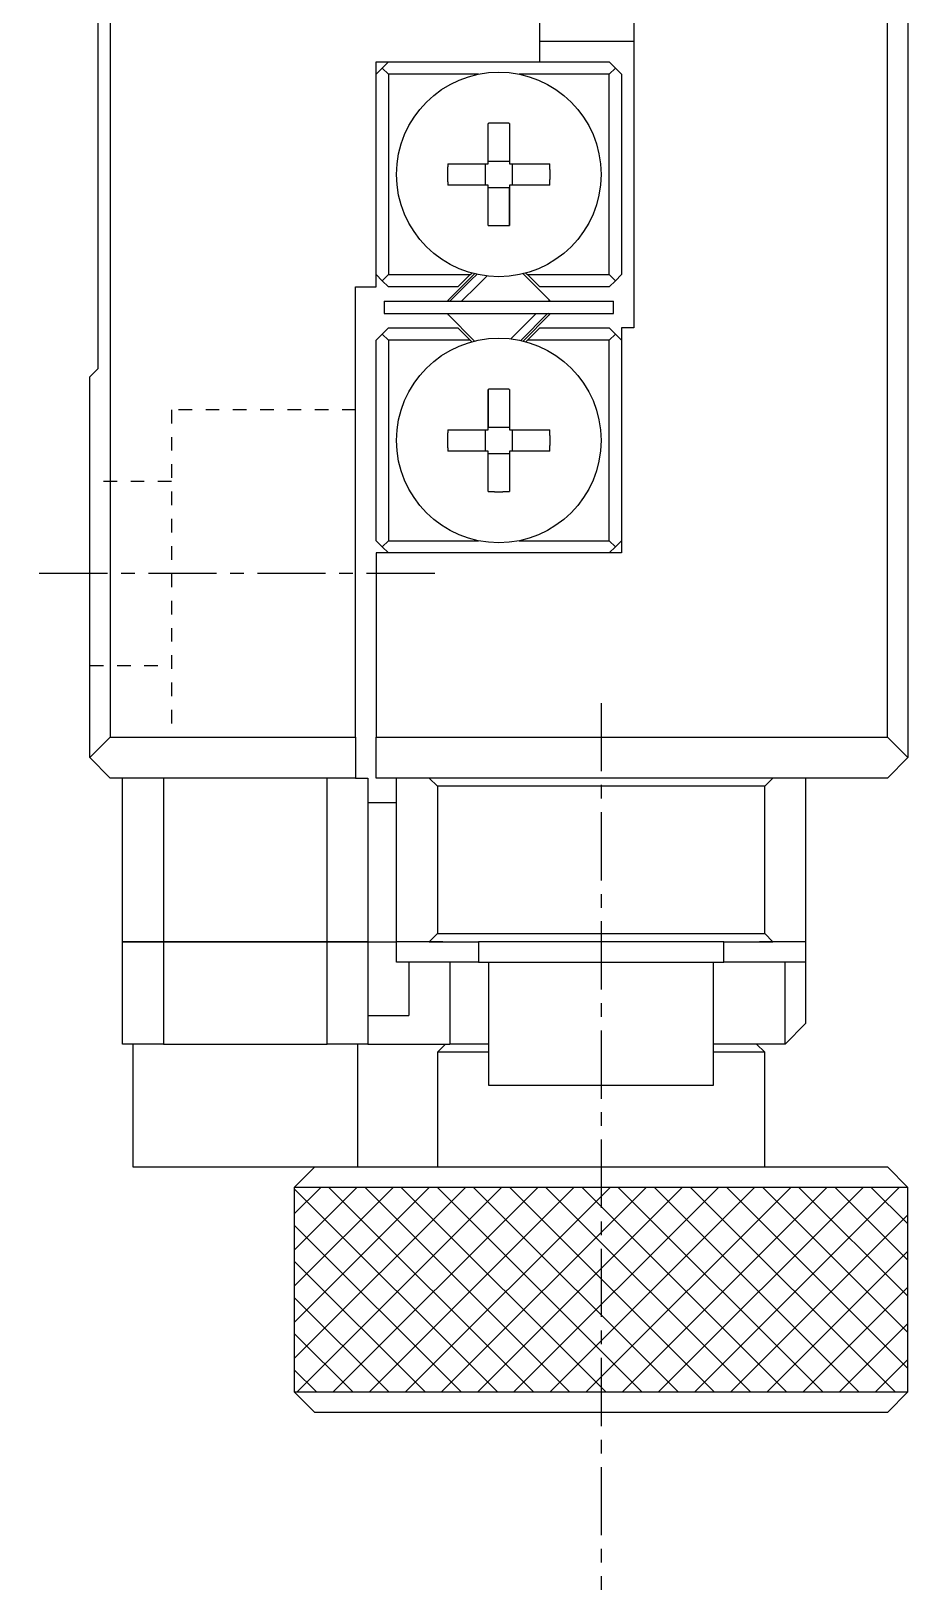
# Model space of a CAD drawing. Extents: x 565 to 917, y 86 to 335.
# Drawn here: x 569.46 to 585.53, y 252.62 to 281.18 of the extents above; entities that cross this region are included whole.
import ezdxf

# ---------------------------------------------------------------- set-up
doc = ezdxf.new("R2010")
doc.units = 0
doc.linetypes.add('CENTER', pattern=[2, 1.25, -0.25, 0.25, -0.25])
doc.linetypes.add('DOT', pattern=[0.5, 0.25, -0.25])
doc.layers.get('0').update_dxf_attribs({"linetype": 'CONTINUOUS'})

msp = doc.modelspace()

# ---------------------------------------------------------------- linework, layer by layer
at = {"color": 7, "linetype": 'CONTINUOUS'}
for p, q in [((585.532, 312.12), (585.532, 267.87)), ((570.907, 311.745), (570.907, 268.245)), ((585.157, 268.245), (585.157, 311.745)), ((570.682, 304.995), (570.682, 274.995)), ((580.507, 304.245), (580.507, 275.745)), ((578.782, 280.62), (578.782, 285.495)), ((580.507, 280.995), (578.782, 280.995)), ((575.782, 280.62), (578.782, 280.62)), ((575.782, 276.495), (575.782, 280.62)), ((575.782, 280.395), (575.895, 280.507)), ((576.007, 280.62), (575.895, 280.507)), ((575.895, 280.507), (576.007, 280.395)), ((578.782, 280.62), (580.057, 280.62)), ((580.17, 280.507), (580.057, 280.62)), ((580.057, 280.395), (580.17, 280.507)), ((580.17, 280.507), (580.282, 280.395)), ((576.007, 280.395), (576.007, 276.72)), ((577.659, 280.395), (576.007, 280.395)), ((580.057, 280.395), (578.405, 280.395)), ((580.057, 276.72), (580.057, 280.395)), ((580.282, 280.395), (580.282, 276.72)), ((577.837, 278.752), (577.837, 279.493)), ((578.227, 279.493), (578.227, 278.801)), ((578.227, 279.493), (578.227, 278.752)), ((577.837, 278.801), (578.227, 278.801)), ((578.227, 278.801), (578.227, 278.752)), ((577.096, 278.752), (577.837, 278.752)), ((577.788, 278.362), (577.788, 278.752)), ((578.227, 278.752), (578.968, 278.752)), ((578.276, 278.752), (578.276, 278.362)), ((577.837, 278.362), (577.096, 278.362)), ((577.837, 277.621), (577.837, 278.362)), ((578.227, 278.313), (577.837, 278.313)), ((578.968, 278.362), (578.227, 278.362)), ((578.227, 278.362), (578.227, 278.313)), ((578.227, 278.362), (578.227, 277.621)), ((578.227, 277.621), (578.227, 278.313)), ((575.407, 268.245), (575.407, 276.495)), ((575.407, 276.495), (575.782, 276.495)), ((575.895, 276.607), (575.782, 276.72)), ((576.007, 276.72), (575.895, 276.607)), ((575.895, 276.607), (576.007, 276.495)), ((576.007, 276.72), (577.505, 276.72)), ((577.28, 276.495), (576.007, 276.495)), ((577.587, 276.736), (577.104, 276.252)), ((577.137, 276.232), (577.528, 276.623)), ((577.28, 276.495), (577.505, 276.72)), ((577.505, 276.72), (577.535, 276.749)), ((577.528, 276.623), (577.631, 276.726)), ((578.96, 276.252), (578.477, 276.736)), ((578.529, 276.749), (578.559, 276.72)), ((578.559, 276.72), (578.784, 276.495)), ((578.559, 276.72), (580.057, 276.72)), ((580.057, 276.495), (578.784, 276.495)), ((580.17, 276.607), (580.057, 276.72)), ((580.057, 276.495), (580.17, 276.607)), ((580.282, 276.72), (580.17, 276.607)), ((575.932, 276.232), (580.132, 276.232)), ((575.932, 276.232), (575.932, 276.007)), ((580.132, 276.007), (580.132, 276.232)), ((575.932, 276.007), (580.132, 276.007)), ((577.104, 275.987), (577.587, 275.504)), ((578.927, 276.007), (578.434, 275.514)), ((578.477, 275.504), (578.96, 275.987)), ((575.782, 275.52), (575.895, 275.632)), ((576.007, 275.745), (575.895, 275.632)), ((575.895, 275.632), (576.007, 275.52)), ((576.007, 275.745), (577.28, 275.745)), ((577.505, 275.52), (577.28, 275.745)), ((578.784, 275.745), (578.559, 275.52)), ((578.784, 275.745), (580.057, 275.745)), ((580.17, 275.632), (580.057, 275.745)), ((580.057, 275.52), (580.17, 275.632)), ((580.17, 275.632), (580.282, 275.52)), ((580.282, 275.745), (580.282, 271.62)), ((580.507, 275.745), (580.282, 275.745)), ((575.782, 271.845), (575.782, 275.52)), ((577.505, 275.52), (576.007, 275.52)), ((576.007, 275.52), (576.007, 271.845)), ((577.535, 275.49), (577.505, 275.52)), ((578.559, 275.52), (578.529, 275.49)), ((580.057, 275.52), (578.559, 275.52)), ((580.057, 271.845), (580.057, 275.52)), ((570.682, 274.995), (570.532, 274.845)), ((570.532, 267.87), (570.532, 274.845)), ((577.837, 274.618), (577.837, 273.926)), ((577.837, 273.877), (577.837, 274.618)), ((578.227, 274.618), (578.227, 273.877)), ((577.837, 273.926), (578.227, 273.926)), ((577.837, 273.877), (577.837, 273.926)), ((577.096, 273.877), (577.837, 273.877)), ((577.788, 273.487), (577.788, 273.877)), ((578.227, 273.877), (578.968, 273.877)), ((578.276, 273.877), (578.276, 273.487)), ((577.837, 273.487), (577.096, 273.487)), ((577.837, 273.438), (577.837, 273.487)), ((577.837, 272.746), (577.837, 273.487)), ((578.227, 273.438), (577.837, 273.438)), ((577.837, 272.746), (577.837, 273.438)), ((578.968, 273.487), (578.227, 273.487)), ((578.227, 273.487), (578.227, 272.746)), ((575.895, 271.732), (575.782, 271.845)), ((576.007, 271.845), (575.895, 271.732)), ((575.895, 271.732), (576.007, 271.62)), ((576.007, 271.845), (577.659, 271.845)), ((578.405, 271.845), (580.057, 271.845)), ((580.17, 271.732), (580.057, 271.845)), ((580.057, 271.62), (580.17, 271.732)), ((580.282, 271.845), (580.17, 271.732)), ((580.282, 271.62), (575.782, 271.62)), ((575.782, 271.62), (575.782, 268.245)), ((570.532, 267.87), (570.907, 268.245)), ((570.907, 268.245), (575.407, 268.245)), ((575.407, 268.245), (575.407, 267.495)), ((575.782, 268.245), (585.157, 268.245)), ((575.782, 267.495), (575.782, 268.245)), ((585.532, 267.87), (585.157, 268.245)), ((570.907, 267.495), (570.532, 267.87)), ((585.157, 267.495), (585.532, 267.87)), ((575.407, 267.495), (570.907, 267.495)), ((571.132, 264.495), (571.132, 267.495)), ((571.882, 267.495), (571.882, 264.495)), ((574.882, 264.495), (574.882, 267.495)), ((575.407, 267.495), (575.632, 267.495)), ((575.632, 267.495), (575.632, 264.495)), ((585.157, 267.495), (575.782, 267.495)), ((576.157, 264.495), (576.157, 267.495)), ((576.907, 267.345), (576.757, 267.495)), ((583.057, 267.495), (582.907, 267.345)), ((583.657, 267.495), (583.657, 264.495)), ((582.907, 267.345), (576.907, 267.345)), ((576.907, 267.345), (576.907, 264.645)), ((582.907, 264.645), (582.907, 267.345)), ((575.632, 267.045), (576.157, 267.045)), ((571.882, 264.495), (571.132, 264.495)), ((571.132, 264.495), (571.882, 264.495)), ((571.132, 262.62), (571.132, 264.495)), ((571.882, 264.495), (574.882, 264.495)), ((574.882, 264.495), (571.882, 264.495)), ((571.882, 264.495), (571.882, 262.62)), ((575.632, 264.495), (574.882, 264.495)), ((574.882, 264.495), (575.632, 264.495)), ((574.882, 262.62), (574.882, 264.495)), ((575.632, 264.495), (576.157, 264.495)), ((575.632, 264.495), (575.632, 262.62)), ((576.157, 264.12), (576.157, 264.495)), ((576.757, 264.495), (576.157, 264.495)), ((576.757, 264.495), (576.907, 264.645)), ((576.757, 264.495), (577.003, 264.495)), ((577.003, 264.495), (576.757, 264.495)), ((576.907, 264.645), (582.907, 264.645)), ((577.003, 264.495), (577.657, 264.495)), ((582.157, 264.495), (577.657, 264.495)), ((582.157, 264.495), (582.811, 264.495)), ((582.811, 264.495), (583.057, 264.495)), ((583.057, 264.495), (582.811, 264.495)), ((582.907, 264.645), (583.057, 264.495)), ((583.657, 264.495), (583.057, 264.495)), ((583.657, 264.495), (583.657, 264.12)), ((577.657, 264.12), (576.157, 264.12)), ((576.382, 264.12), (576.382, 263.145)), ((577.657, 264.12), (582.157, 264.12)), ((577.845, 264.12), (577.845, 261.87)), ((581.97, 261.87), (581.97, 264.12)), ((583.657, 264.12), (582.157, 264.12)), ((583.282, 262.62), (583.282, 264.12)), ((583.657, 264.12), (583.657, 262.995)), ((575.632, 263.145), (576.382, 263.145)), ((583.282, 262.62), (583.657, 262.995)), ((571.882, 262.62), (571.132, 262.62)), ((571.32, 262.62), (571.32, 260.37)), ((571.882, 262.62), (574.882, 262.62)), ((575.632, 262.62), (574.882, 262.62)), ((575.445, 260.37), (575.445, 262.62)), ((575.632, 262.62), (577.132, 262.62)), ((577.057, 262.62), (576.907, 262.47)), ((577.845, 262.62), (577.132, 262.62)), ((583.282, 262.62), (581.97, 262.62)), ((582.907, 262.47), (582.757, 262.62)), ((576.907, 262.47), (576.907, 260.37)), ((577.845, 262.47), (576.907, 262.47)), ((582.907, 262.47), (581.97, 262.47)), ((582.907, 260.37), (582.907, 262.47)), ((577.845, 261.87), (581.97, 261.87)), ((571.32, 260.37), (575.445, 260.37)), ((574.657, 260.37), (574.282, 259.995)), ((575.445, 260.37), (585.157, 260.37)), ((585.532, 259.995), (585.157, 260.37)), ((574.282, 256.245), (574.657, 255.87)), ((585.157, 255.87), (585.532, 256.245)), ((585.157, 255.87), (574.657, 255.87))]:
    msp.add_line(p, q, dxfattribs=at)
at = {"color": 3, "linetype": 'CONTINUOUS'}
for p, q in [((577.634, 276.517), (577.349, 276.232)), ((577.812, 276.695), (577.634, 276.517)), ((577.104, 276.252), (577.124, 276.232)), ((578.94, 276.232), (578.96, 276.252)), ((577.124, 276.007), (577.104, 275.987)), ((578.252, 275.544), (578.715, 276.007)), ((578.96, 275.987), (578.94, 276.007)), ((577.657, 264.495), (577.657, 264.12)), ((582.157, 264.12), (582.157, 264.495)), ((577.132, 264.12), (577.132, 262.62)), ((585.532, 259.995), (574.282, 259.995)), ((574.282, 259.995), (574.282, 256.245)), ((574.282, 259.509), (574.768, 259.995)), ((574.282, 258.846), (575.431, 259.995)), ((574.282, 258.183), (576.094, 259.995)), ((574.282, 257.52), (576.757, 259.995)), ((574.282, 256.857), (577.42, 259.995)), ((578.006, 256.245), (574.282, 259.968)), ((574.332, 256.245), (578.082, 259.995)), ((578.668, 256.245), (574.918, 259.995)), ((574.995, 256.245), (578.745, 259.995)), ((579.331, 256.245), (575.581, 259.995)), ((575.658, 256.245), (579.408, 259.995)), ((579.994, 256.245), (576.244, 259.995)), ((576.321, 256.245), (580.071, 259.995)), ((580.657, 256.245), (576.907, 259.995)), ((576.984, 256.245), (580.734, 259.995)), ((581.32, 256.245), (577.57, 259.995)), ((577.647, 256.245), (581.397, 259.995)), ((581.983, 256.245), (578.233, 259.995)), ((578.31, 256.245), (582.06, 259.995)), ((582.646, 256.245), (578.896, 259.995)), ((578.973, 256.245), (582.723, 259.995)), ((583.309, 256.245), (579.559, 259.995)), ((579.636, 256.245), (583.386, 259.995)), ((583.972, 256.245), (580.222, 259.995)), ((580.299, 256.245), (584.049, 259.995)), ((584.635, 256.245), (580.885, 259.995)), ((580.962, 256.245), (584.712, 259.995)), ((585.298, 256.245), (581.548, 259.995)), ((581.625, 256.245), (585.375, 259.995)), ((585.532, 256.673), (582.211, 259.995)), ((585.532, 257.336), (582.873, 259.995)), ((585.532, 257.999), (583.536, 259.995)), ((585.532, 258.662), (584.199, 259.995)), ((585.532, 259.325), (584.862, 259.995)), ((585.532, 259.987), (585.525, 259.995)), ((585.532, 256.245), (585.532, 259.995)), ((582.287, 256.245), (585.532, 259.489)), ((577.343, 256.245), (574.282, 259.305)), ((582.95, 256.245), (585.532, 258.826)), ((576.68, 256.245), (574.282, 258.642)), ((576.017, 256.245), (574.282, 257.979)), ((583.613, 256.245), (585.532, 258.163)), ((584.276, 256.245), (585.532, 257.501)), ((575.354, 256.245), (574.282, 257.316)), ((584.939, 256.245), (585.532, 256.838)), ((574.691, 256.245), (574.282, 256.653)), ((574.282, 256.245), (585.532, 256.245))]:
    msp.add_line(p, q, dxfattribs=at)
at = {"color": 3, "linetype": 'DOT'}
for p, q in [((572.032, 274.245), (572.032, 268.245)), ((575.407, 274.245), (572.032, 274.245)), ((572.032, 272.932), (570.532, 272.932)), ((570.532, 269.557), (572.032, 269.557))]:
    msp.add_line(p, q, dxfattribs=at)
at = {"color": 1, "linetype": 'CENTER'}
for p, q in [((576.857, 271.245), (569.457, 271.245)), ((579.907, 268.87), (579.907, 252.62))]:
    msp.add_line(p, q, dxfattribs=at)
at = {"color": 7, "linetype": 'CONTINUOUS'}
for points in [[(578.227, 279.493, 0), (578.224, 279.493, 0), (578.221, 279.493, 0), (578.218, 279.493, 0), (578.215, 279.494, 0), (578.212, 279.494, 0), (578.209, 279.494, 0), (578.206, 279.494, 0), (578.203, 279.494, 0), (578.2, 279.494, 0), (578.197, 279.494, 0), (578.194, 279.494, 0), (578.191, 279.494, 0), (578.188, 279.494, 0), (578.185, 279.494, 0), (578.181, 279.494, 0), (578.178, 279.494, 0), (578.175, 279.494, 0), (578.172, 279.495, 0), (578.169, 279.495, 0), (578.166, 279.495, 0), (578.163, 279.495, 0), (578.16, 279.495, 0), (578.157, 279.495, 0), (578.154, 279.495, 0), (578.151, 279.495, 0), (578.148, 279.495, 0), (578.145, 279.495, 0), (578.142, 279.495, 0), (578.139, 279.495, 0), (578.136, 279.495, 0), (578.133, 279.495, 0), (578.13, 279.495, 0), (578.127, 279.495, 0), (578.124, 279.495, 0), (578.121, 279.495, 0), (578.117, 279.495, 0), (578.114, 279.496, 0), (578.111, 279.496, 0), (578.108, 279.496, 0), (578.105, 279.496, 0), (578.102, 279.496, 0), (578.099, 279.496, 0), (578.096, 279.496, 0), (578.093, 279.496, 0), (578.09, 279.496, 0), (578.087, 279.496, 0), (578.084, 279.496, 0), (578.081, 279.496, 0), (578.078, 279.496, 0), (578.075, 279.496, 0), (578.072, 279.496, 0), (578.069, 279.496, 0), (578.066, 279.496, 0), (578.063, 279.496, 0), (578.06, 279.496, 0), (578.057, 279.496, 0), (578.053, 279.496, 0), (578.05, 279.496, 0), (578.047, 279.496, 0), (578.044, 279.496, 0), (578.041, 279.496, 0), (578.038, 279.496, 0), (578.035, 279.496, 0), (578.032, 279.496, 0), (578.029, 279.496, 0), (578.026, 279.496, 0), (578.023, 279.496, 0), (578.02, 279.496, 0), (578.017, 279.496, 0), (578.014, 279.496, 0), (578.011, 279.496, 0), (578.008, 279.496, 0), (578.005, 279.496, 0), (578.002, 279.496, 0), (577.999, 279.496, 0), (577.996, 279.496, 0), (577.992, 279.496, 0), (577.989, 279.496, 0), (577.986, 279.496, 0), (577.983, 279.496, 0), (577.98, 279.496, 0), (577.977, 279.496, 0), (577.974, 279.496, 0), (577.971, 279.496, 0), (577.968, 279.496, 0), (577.965, 279.496, 0), (577.962, 279.496, 0), (577.959, 279.496, 0), (577.956, 279.496, 0), (577.953, 279.496, 0), (577.95, 279.496, 0), (577.947, 279.495, 0), (577.944, 279.495, 0), (577.941, 279.495, 0), (577.938, 279.495, 0), (577.935, 279.495, 0), (577.932, 279.495, 0), (577.928, 279.495, 0), (577.925, 279.495, 0), (577.922, 279.495, 0), (577.919, 279.495, 0), (577.916, 279.495, 0), (577.913, 279.495, 0), (577.91, 279.495, 0), (577.907, 279.495, 0), (577.904, 279.495, 0), (577.901, 279.495, 0), (577.898, 279.495, 0), (577.895, 279.495, 0), (577.892, 279.495, 0), (577.889, 279.494, 0), (577.886, 279.494, 0), (577.883, 279.494, 0), (577.88, 279.494, 0), (577.877, 279.494, 0), (577.874, 279.494, 0), (577.871, 279.494, 0), (577.868, 279.494, 0), (577.865, 279.494, 0), (577.861, 279.494, 0), (577.858, 279.494, 0), (577.855, 279.494, 0), (577.852, 279.494, 0), (577.849, 279.494, 0), (577.846, 279.493, 0), (577.843, 279.493, 0), (577.84, 279.493, 0), (577.837, 279.493, 0)], [(577.096, 278.752, 0), (577.096, 278.749, 0), (577.096, 278.746, 0), (577.096, 278.743, 0), (577.096, 278.74, 0), (577.096, 278.737, 0), (577.095, 278.734, 0), (577.095, 278.731, 0), (577.095, 278.728, 0), (577.095, 278.725, 0), (577.095, 278.722, 0), (577.095, 278.719, 0), (577.095, 278.716, 0), (577.095, 278.712, 0), (577.095, 278.709, 0), (577.095, 278.706, 0), (577.095, 278.703, 0), (577.095, 278.7, 0), (577.095, 278.697, 0), (577.095, 278.694, 0), (577.094, 278.691, 0), (577.094, 278.688, 0), (577.094, 278.685, 0), (577.094, 278.682, 0), (577.094, 278.679, 0), (577.094, 278.676, 0), (577.094, 278.673, 0), (577.094, 278.67, 0), (577.094, 278.667, 0), (577.094, 278.664, 0), (577.094, 278.661, 0), (577.094, 278.658, 0), (577.094, 278.655, 0), (577.094, 278.652, 0), (577.094, 278.648, 0), (577.094, 278.645, 0), (577.094, 278.642, 0), (577.094, 278.639, 0), (577.094, 278.636, 0), (577.094, 278.633, 0), (577.094, 278.63, 0), (577.094, 278.627, 0), (577.093, 278.624, 0), (577.093, 278.621, 0), (577.093, 278.618, 0), (577.093, 278.615, 0), (577.093, 278.612, 0), (577.093, 278.609, 0), (577.093, 278.606, 0), (577.093, 278.603, 0), (577.093, 278.6, 0), (577.093, 278.597, 0), (577.093, 278.594, 0), (577.093, 278.591, 0), (577.093, 278.588, 0), (577.093, 278.584, 0), (577.093, 278.581, 0), (577.093, 278.578, 0), (577.093, 278.575, 0), (577.093, 278.572, 0), (577.093, 278.569, 0), (577.093, 278.566, 0), (577.093, 278.563, 0), (577.093, 278.56, 0), (577.093, 278.557, 0), (577.093, 278.554, 0), (577.093, 278.551, 0), (577.093, 278.548, 0), (577.093, 278.545, 0), (577.093, 278.542, 0), (577.093, 278.539, 0), (577.093, 278.536, 0), (577.093, 278.533, 0), (577.093, 278.53, 0), (577.093, 278.527, 0), (577.093, 278.523, 0), (577.093, 278.52, 0), (577.093, 278.517, 0), (577.093, 278.514, 0), (577.093, 278.511, 0), (577.093, 278.508, 0), (577.093, 278.505, 0), (577.093, 278.502, 0), (577.093, 278.499, 0), (577.093, 278.496, 0), (577.093, 278.493, 0), (577.093, 278.49, 0), (577.094, 278.487, 0), (577.094, 278.484, 0), (577.094, 278.481, 0), (577.094, 278.478, 0), (577.094, 278.475, 0), (577.094, 278.472, 0), (577.094, 278.469, 0), (577.094, 278.466, 0), (577.094, 278.463, 0), (577.094, 278.459, 0), (577.094, 278.456, 0), (577.094, 278.453, 0), (577.094, 278.45, 0), (577.094, 278.447, 0), (577.094, 278.444, 0), (577.094, 278.441, 0), (577.094, 278.438, 0), (577.094, 278.435, 0), (577.094, 278.432, 0), (577.094, 278.429, 0), (577.094, 278.426, 0), (577.094, 278.423, 0), (577.095, 278.42, 0), (577.095, 278.417, 0), (577.095, 278.414, 0), (577.095, 278.411, 0), (577.095, 278.408, 0), (577.095, 278.405, 0), (577.095, 278.402, 0), (577.095, 278.399, 0), (577.095, 278.396, 0), (577.095, 278.392, 0), (577.095, 278.389, 0), (577.095, 278.386, 0), (577.095, 278.383, 0), (577.095, 278.38, 0), (577.096, 278.377, 0), (577.096, 278.374, 0), (577.096, 278.371, 0), (577.096, 278.368, 0), (577.096, 278.365, 0), (577.096, 278.362, 0)], [(578.968, 278.362, 0), (578.968, 278.365, 0), (578.968, 278.368, 0), (578.969, 278.371, 0), (578.969, 278.374, 0), (578.969, 278.377, 0), (578.969, 278.38, 0), (578.969, 278.383, 0), (578.969, 278.386, 0), (578.969, 278.389, 0), (578.969, 278.392, 0), (578.969, 278.396, 0), (578.969, 278.399, 0), (578.969, 278.402, 0), (578.969, 278.405, 0), (578.969, 278.408, 0), (578.97, 278.411, 0), (578.97, 278.414, 0), (578.97, 278.417, 0), (578.97, 278.42, 0), (578.97, 278.423, 0), (578.97, 278.426, 0), (578.97, 278.429, 0), (578.97, 278.432, 0), (578.97, 278.435, 0), (578.97, 278.438, 0), (578.97, 278.441, 0), (578.97, 278.444, 0), (578.97, 278.447, 0), (578.97, 278.45, 0), (578.97, 278.453, 0), (578.97, 278.456, 0), (578.97, 278.459, 0), (578.97, 278.463, 0), (578.97, 278.466, 0), (578.971, 278.469, 0), (578.971, 278.472, 0), (578.971, 278.475, 0), (578.971, 278.478, 0), (578.971, 278.481, 0), (578.971, 278.484, 0), (578.971, 278.487, 0), (578.971, 278.49, 0), (578.971, 278.493, 0), (578.971, 278.496, 0), (578.971, 278.499, 0), (578.971, 278.502, 0), (578.971, 278.505, 0), (578.971, 278.508, 0), (578.971, 278.511, 0), (578.971, 278.514, 0), (578.971, 278.517, 0), (578.971, 278.52, 0), (578.971, 278.523, 0), (578.971, 278.527, 0), (578.971, 278.53, 0), (578.971, 278.533, 0), (578.971, 278.536, 0), (578.971, 278.539, 0), (578.971, 278.542, 0), (578.971, 278.545, 0), (578.971, 278.548, 0), (578.971, 278.551, 0), (578.971, 278.554, 0), (578.971, 278.557, 0), (578.971, 278.56, 0), (578.971, 278.563, 0), (578.971, 278.566, 0), (578.971, 278.569, 0), (578.971, 278.572, 0), (578.971, 278.575, 0), (578.971, 278.578, 0), (578.971, 278.581, 0), (578.971, 278.584, 0), (578.971, 278.588, 0), (578.971, 278.591, 0), (578.971, 278.594, 0), (578.971, 278.597, 0), (578.971, 278.6, 0), (578.971, 278.603, 0), (578.971, 278.606, 0), (578.971, 278.609, 0), (578.971, 278.612, 0), (578.971, 278.615, 0), (578.971, 278.618, 0), (578.971, 278.621, 0), (578.971, 278.624, 0), (578.971, 278.627, 0), (578.971, 278.63, 0), (578.971, 278.633, 0), (578.971, 278.636, 0), (578.971, 278.639, 0), (578.971, 278.642, 0), (578.971, 278.645, 0), (578.97, 278.648, 0), (578.97, 278.652, 0), (578.97, 278.655, 0), (578.97, 278.658, 0), (578.97, 278.661, 0), (578.97, 278.664, 0), (578.97, 278.667, 0), (578.97, 278.67, 0), (578.97, 278.673, 0), (578.97, 278.676, 0), (578.97, 278.679, 0), (578.97, 278.682, 0), (578.97, 278.685, 0), (578.97, 278.688, 0), (578.97, 278.691, 0), (578.97, 278.694, 0), (578.97, 278.697, 0), (578.97, 278.7, 0), (578.97, 278.703, 0), (578.969, 278.706, 0), (578.969, 278.709, 0), (578.969, 278.712, 0), (578.969, 278.716, 0), (578.969, 278.719, 0), (578.969, 278.722, 0), (578.969, 278.725, 0), (578.969, 278.728, 0), (578.969, 278.731, 0), (578.969, 278.734, 0), (578.969, 278.737, 0), (578.969, 278.74, 0), (578.969, 278.743, 0), (578.968, 278.746, 0), (578.968, 278.749, 0), (578.968, 278.752, 0)], [(577.837, 277.621, 0), (577.84, 277.621, 0), (577.843, 277.621, 0), (577.846, 277.621, 0), (577.849, 277.621, 0), (577.852, 277.62, 0), (577.855, 277.62, 0), (577.858, 277.62, 0), (577.861, 277.62, 0), (577.865, 277.62, 0), (577.868, 277.62, 0), (577.871, 277.62, 0), (577.874, 277.62, 0), (577.877, 277.62, 0), (577.88, 277.62, 0), (577.883, 277.62, 0), (577.886, 277.62, 0), (577.889, 277.62, 0), (577.892, 277.62, 0), (577.895, 277.619, 0), (577.898, 277.619, 0), (577.901, 277.619, 0), (577.904, 277.619, 0), (577.907, 277.619, 0), (577.91, 277.619, 0), (577.913, 277.619, 0), (577.916, 277.619, 0), (577.919, 277.619, 0), (577.922, 277.619, 0), (577.925, 277.619, 0), (577.928, 277.619, 0), (577.932, 277.619, 0), (577.935, 277.619, 0), (577.938, 277.619, 0), (577.941, 277.619, 0), (577.944, 277.619, 0), (577.947, 277.619, 0), (577.95, 277.619, 0), (577.953, 277.619, 0), (577.956, 277.618, 0), (577.959, 277.618, 0), (577.962, 277.618, 0), (577.965, 277.618, 0), (577.968, 277.618, 0), (577.971, 277.618, 0), (577.974, 277.618, 0), (577.977, 277.618, 0), (577.98, 277.618, 0), (577.983, 277.618, 0), (577.986, 277.618, 0), (577.989, 277.618, 0), (577.992, 277.618, 0), (577.996, 277.618, 0), (577.999, 277.618, 0), (578.002, 277.618, 0), (578.005, 277.618, 0), (578.008, 277.618, 0), (578.011, 277.618, 0), (578.014, 277.618, 0), (578.017, 277.618, 0), (578.02, 277.618, 0), (578.023, 277.618, 0), (578.026, 277.618, 0), (578.029, 277.618, 0), (578.032, 277.618, 0), (578.035, 277.618, 0), (578.038, 277.618, 0), (578.041, 277.618, 0), (578.044, 277.618, 0), (578.047, 277.618, 0), (578.05, 277.618, 0), (578.053, 277.618, 0), (578.057, 277.618, 0), (578.06, 277.618, 0), (578.063, 277.618, 0), (578.066, 277.618, 0), (578.069, 277.618, 0), (578.072, 277.618, 0), (578.075, 277.618, 0), (578.078, 277.618, 0), (578.081, 277.618, 0), (578.084, 277.618, 0), (578.087, 277.618, 0), (578.09, 277.618, 0), (578.093, 277.618, 0), (578.096, 277.618, 0), (578.099, 277.618, 0), (578.102, 277.618, 0), (578.105, 277.618, 0), (578.108, 277.618, 0), (578.111, 277.619, 0), (578.114, 277.619, 0), (578.117, 277.619, 0), (578.121, 277.619, 0), (578.124, 277.619, 0), (578.127, 277.619, 0), (578.13, 277.619, 0), (578.133, 277.619, 0), (578.136, 277.619, 0), (578.139, 277.619, 0), (578.142, 277.619, 0), (578.145, 277.619, 0), (578.148, 277.619, 0), (578.151, 277.619, 0), (578.154, 277.619, 0), (578.157, 277.619, 0), (578.16, 277.619, 0), (578.163, 277.619, 0), (578.166, 277.619, 0), (578.169, 277.619, 0), (578.172, 277.62, 0), (578.175, 277.62, 0), (578.178, 277.62, 0), (578.181, 277.62, 0), (578.185, 277.62, 0), (578.188, 277.62, 0), (578.191, 277.62, 0), (578.194, 277.62, 0), (578.197, 277.62, 0), (578.2, 277.62, 0), (578.203, 277.62, 0), (578.206, 277.62, 0), (578.209, 277.62, 0), (578.212, 277.62, 0), (578.215, 277.621, 0), (578.218, 277.621, 0), (578.221, 277.621, 0), (578.224, 277.621, 0), (578.227, 277.621, 0)], [(578.227, 274.618, 0), (578.224, 274.618, 0), (578.221, 274.618, 0), (578.218, 274.618, 0), (578.215, 274.619, 0), (578.212, 274.619, 0), (578.209, 274.619, 0), (578.206, 274.619, 0), (578.203, 274.619, 0), (578.2, 274.619, 0), (578.197, 274.619, 0), (578.194, 274.619, 0), (578.191, 274.619, 0), (578.188, 274.619, 0), (578.185, 274.619, 0), (578.181, 274.619, 0), (578.178, 274.619, 0), (578.175, 274.619, 0), (578.172, 274.62, 0), (578.169, 274.62, 0), (578.166, 274.62, 0), (578.163, 274.62, 0), (578.16, 274.62, 0), (578.157, 274.62, 0), (578.154, 274.62, 0), (578.151, 274.62, 0), (578.148, 274.62, 0), (578.145, 274.62, 0), (578.142, 274.62, 0), (578.139, 274.62, 0), (578.136, 274.62, 0), (578.133, 274.62, 0), (578.13, 274.62, 0), (578.127, 274.62, 0), (578.124, 274.62, 0), (578.121, 274.62, 0), (578.117, 274.62, 0), (578.114, 274.621, 0), (578.111, 274.621, 0), (578.108, 274.621, 0), (578.105, 274.621, 0), (578.102, 274.621, 0), (578.099, 274.621, 0), (578.096, 274.621, 0), (578.093, 274.621, 0), (578.09, 274.621, 0), (578.087, 274.621, 0), (578.084, 274.621, 0), (578.081, 274.621, 0), (578.078, 274.621, 0), (578.075, 274.621, 0), (578.072, 274.621, 0), (578.069, 274.621, 0), (578.066, 274.621, 0), (578.063, 274.621, 0), (578.06, 274.621, 0), (578.057, 274.621, 0), (578.053, 274.621, 0), (578.05, 274.621, 0), (578.047, 274.621, 0), (578.044, 274.621, 0), (578.041, 274.621, 0), (578.038, 274.621, 0), (578.035, 274.621, 0), (578.032, 274.621, 0), (578.029, 274.621, 0), (578.026, 274.621, 0), (578.023, 274.621, 0), (578.02, 274.621, 0), (578.017, 274.621, 0), (578.014, 274.621, 0), (578.011, 274.621, 0), (578.008, 274.621, 0), (578.005, 274.621, 0), (578.002, 274.621, 0), (577.999, 274.621, 0), (577.996, 274.621, 0), (577.992, 274.621, 0), (577.989, 274.621, 0), (577.986, 274.621, 0), (577.983, 274.621, 0), (577.98, 274.621, 0), (577.977, 274.621, 0), (577.974, 274.621, 0), (577.971, 274.621, 0), (577.968, 274.621, 0), (577.965, 274.621, 0), (577.962, 274.621, 0), (577.959, 274.621, 0), (577.956, 274.621, 0), (577.953, 274.621, 0), (577.95, 274.621, 0), (577.947, 274.62, 0), (577.944, 274.62, 0), (577.941, 274.62, 0), (577.938, 274.62, 0), (577.935, 274.62, 0), (577.932, 274.62, 0), (577.928, 274.62, 0), (577.925, 274.62, 0), (577.922, 274.62, 0), (577.919, 274.62, 0), (577.916, 274.62, 0), (577.913, 274.62, 0), (577.91, 274.62, 0), (577.907, 274.62, 0), (577.904, 274.62, 0), (577.901, 274.62, 0), (577.898, 274.62, 0), (577.895, 274.62, 0), (577.892, 274.62, 0), (577.889, 274.619, 0), (577.886, 274.619, 0), (577.883, 274.619, 0), (577.88, 274.619, 0), (577.877, 274.619, 0), (577.874, 274.619, 0), (577.871, 274.619, 0), (577.868, 274.619, 0), (577.865, 274.619, 0), (577.861, 274.619, 0), (577.858, 274.619, 0), (577.855, 274.619, 0), (577.852, 274.619, 0), (577.849, 274.619, 0), (577.846, 274.618, 0), (577.843, 274.618, 0), (577.84, 274.618, 0), (577.837, 274.618, 0)], [(577.096, 273.877, 0), (577.096, 273.874, 0), (577.096, 273.871, 0), (577.096, 273.868, 0), (577.096, 273.865, 0), (577.096, 273.862, 0), (577.095, 273.859, 0), (577.095, 273.856, 0), (577.095, 273.853, 0), (577.095, 273.85, 0), (577.095, 273.847, 0), (577.095, 273.844, 0), (577.095, 273.841, 0), (577.095, 273.837, 0), (577.095, 273.834, 0), (577.095, 273.831, 0), (577.095, 273.828, 0), (577.095, 273.825, 0), (577.095, 273.822, 0), (577.095, 273.819, 0), (577.094, 273.816, 0), (577.094, 273.813, 0), (577.094, 273.81, 0), (577.094, 273.807, 0), (577.094, 273.804, 0), (577.094, 273.801, 0), (577.094, 273.798, 0), (577.094, 273.795, 0), (577.094, 273.792, 0), (577.094, 273.789, 0), (577.094, 273.786, 0), (577.094, 273.783, 0), (577.094, 273.78, 0), (577.094, 273.777, 0), (577.094, 273.773, 0), (577.094, 273.77, 0), (577.094, 273.767, 0), (577.094, 273.764, 0), (577.094, 273.761, 0), (577.094, 273.758, 0), (577.094, 273.755, 0), (577.094, 273.752, 0), (577.093, 273.749, 0), (577.093, 273.746, 0), (577.093, 273.743, 0), (577.093, 273.74, 0), (577.093, 273.737, 0), (577.093, 273.734, 0), (577.093, 273.731, 0), (577.093, 273.728, 0), (577.093, 273.725, 0), (577.093, 273.722, 0), (577.093, 273.719, 0), (577.093, 273.716, 0), (577.093, 273.713, 0), (577.093, 273.709, 0), (577.093, 273.706, 0), (577.093, 273.703, 0), (577.093, 273.7, 0), (577.093, 273.697, 0), (577.093, 273.694, 0), (577.093, 273.691, 0), (577.093, 273.688, 0), (577.093, 273.685, 0), (577.093, 273.682, 0), (577.093, 273.679, 0), (577.093, 273.676, 0), (577.093, 273.673, 0), (577.093, 273.67, 0), (577.093, 273.667, 0), (577.093, 273.664, 0), (577.093, 273.661, 0), (577.093, 273.658, 0), (577.093, 273.655, 0), (577.093, 273.652, 0), (577.093, 273.648, 0), (577.093, 273.645, 0), (577.093, 273.642, 0), (577.093, 273.639, 0), (577.093, 273.636, 0), (577.093, 273.633, 0), (577.093, 273.63, 0), (577.093, 273.627, 0), (577.093, 273.624, 0), (577.093, 273.621, 0), (577.093, 273.618, 0), (577.093, 273.615, 0), (577.094, 273.612, 0), (577.094, 273.609, 0), (577.094, 273.606, 0), (577.094, 273.603, 0), (577.094, 273.6, 0), (577.094, 273.597, 0), (577.094, 273.594, 0), (577.094, 273.591, 0), (577.094, 273.588, 0), (577.094, 273.584, 0), (577.094, 273.581, 0), (577.094, 273.578, 0), (577.094, 273.575, 0), (577.094, 273.572, 0), (577.094, 273.569, 0), (577.094, 273.566, 0), (577.094, 273.563, 0), (577.094, 273.56, 0), (577.094, 273.557, 0), (577.094, 273.554, 0), (577.094, 273.551, 0), (577.094, 273.548, 0), (577.095, 273.545, 0), (577.095, 273.542, 0), (577.095, 273.539, 0), (577.095, 273.536, 0), (577.095, 273.533, 0), (577.095, 273.53, 0), (577.095, 273.527, 0), (577.095, 273.524, 0), (577.095, 273.521, 0), (577.095, 273.517, 0), (577.095, 273.514, 0), (577.095, 273.511, 0), (577.095, 273.508, 0), (577.095, 273.505, 0), (577.096, 273.502, 0), (577.096, 273.499, 0), (577.096, 273.496, 0), (577.096, 273.493, 0), (577.096, 273.49, 0), (577.096, 273.487, 0)], [(578.968, 273.487, 0), (578.968, 273.49, 0), (578.968, 273.493, 0), (578.969, 273.496, 0), (578.969, 273.499, 0), (578.969, 273.502, 0), (578.969, 273.505, 0), (578.969, 273.508, 0), (578.969, 273.511, 0), (578.969, 273.514, 0), (578.969, 273.517, 0), (578.969, 273.521, 0), (578.969, 273.524, 0), (578.969, 273.527, 0), (578.969, 273.53, 0), (578.969, 273.533, 0), (578.97, 273.536, 0), (578.97, 273.539, 0), (578.97, 273.542, 0), (578.97, 273.545, 0), (578.97, 273.548, 0), (578.97, 273.551, 0), (578.97, 273.554, 0), (578.97, 273.557, 0), (578.97, 273.56, 0), (578.97, 273.563, 0), (578.97, 273.566, 0), (578.97, 273.569, 0), (578.97, 273.572, 0), (578.97, 273.575, 0), (578.97, 273.578, 0), (578.97, 273.581, 0), (578.97, 273.584, 0), (578.97, 273.588, 0), (578.97, 273.591, 0), (578.971, 273.594, 0), (578.971, 273.597, 0), (578.971, 273.6, 0), (578.971, 273.603, 0), (578.971, 273.606, 0), (578.971, 273.609, 0), (578.971, 273.612, 0), (578.971, 273.615, 0), (578.971, 273.618, 0), (578.971, 273.621, 0), (578.971, 273.624, 0), (578.971, 273.627, 0), (578.971, 273.63, 0), (578.971, 273.633, 0), (578.971, 273.636, 0), (578.971, 273.639, 0), (578.971, 273.642, 0), (578.971, 273.645, 0), (578.971, 273.648, 0), (578.971, 273.652, 0), (578.971, 273.655, 0), (578.971, 273.658, 0), (578.971, 273.661, 0), (578.971, 273.664, 0), (578.971, 273.667, 0), (578.971, 273.67, 0), (578.971, 273.673, 0), (578.971, 273.676, 0), (578.971, 273.679, 0), (578.971, 273.682, 0), (578.971, 273.685, 0), (578.971, 273.688, 0), (578.971, 273.691, 0), (578.971, 273.694, 0), (578.971, 273.697, 0), (578.971, 273.7, 0), (578.971, 273.703, 0), (578.971, 273.706, 0), (578.971, 273.709, 0), (578.971, 273.713, 0), (578.971, 273.716, 0), (578.971, 273.719, 0), (578.971, 273.722, 0), (578.971, 273.725, 0), (578.971, 273.728, 0), (578.971, 273.731, 0), (578.971, 273.734, 0), (578.971, 273.737, 0), (578.971, 273.74, 0), (578.971, 273.743, 0), (578.971, 273.746, 0), (578.971, 273.749, 0), (578.971, 273.752, 0), (578.971, 273.755, 0), (578.971, 273.758, 0), (578.971, 273.761, 0), (578.971, 273.764, 0), (578.971, 273.767, 0), (578.971, 273.77, 0), (578.97, 273.773, 0), (578.97, 273.777, 0), (578.97, 273.78, 0), (578.97, 273.783, 0), (578.97, 273.786, 0), (578.97, 273.789, 0), (578.97, 273.792, 0), (578.97, 273.795, 0), (578.97, 273.798, 0), (578.97, 273.801, 0), (578.97, 273.804, 0), (578.97, 273.807, 0), (578.97, 273.81, 0), (578.97, 273.813, 0), (578.97, 273.816, 0), (578.97, 273.819, 0), (578.97, 273.822, 0), (578.97, 273.825, 0), (578.97, 273.828, 0), (578.969, 273.831, 0), (578.969, 273.834, 0), (578.969, 273.837, 0), (578.969, 273.841, 0), (578.969, 273.844, 0), (578.969, 273.847, 0), (578.969, 273.85, 0), (578.969, 273.853, 0), (578.969, 273.856, 0), (578.969, 273.859, 0), (578.969, 273.862, 0), (578.969, 273.865, 0), (578.969, 273.868, 0), (578.968, 273.871, 0), (578.968, 273.874, 0), (578.968, 273.877, 0)], [(577.837, 272.746, 0), (577.84, 272.746, 0), (577.843, 272.746, 0), (577.846, 272.746, 0), (577.849, 272.746, 0), (577.852, 272.745, 0), (577.855, 272.745, 0), (577.858, 272.745, 0), (577.861, 272.745, 0), (577.865, 272.745, 0), (577.868, 272.745, 0), (577.871, 272.745, 0), (577.874, 272.745, 0), (577.877, 272.745, 0), (577.88, 272.745, 0), (577.883, 272.745, 0), (577.886, 272.745, 0), (577.889, 272.745, 0), (577.892, 272.745, 0), (577.895, 272.744, 0), (577.898, 272.744, 0), (577.901, 272.744, 0), (577.904, 272.744, 0), (577.907, 272.744, 0), (577.91, 272.744, 0), (577.913, 272.744, 0), (577.916, 272.744, 0), (577.919, 272.744, 0), (577.922, 272.744, 0), (577.925, 272.744, 0), (577.928, 272.744, 0), (577.932, 272.744, 0), (577.935, 272.744, 0), (577.938, 272.744, 0), (577.941, 272.744, 0), (577.944, 272.744, 0), (577.947, 272.744, 0), (577.95, 272.744, 0), (577.953, 272.744, 0), (577.956, 272.743, 0), (577.959, 272.743, 0), (577.962, 272.743, 0), (577.965, 272.743, 0), (577.968, 272.743, 0), (577.971, 272.743, 0), (577.974, 272.743, 0), (577.977, 272.743, 0), (577.98, 272.743, 0), (577.983, 272.743, 0), (577.986, 272.743, 0), (577.989, 272.743, 0), (577.992, 272.743, 0), (577.996, 272.743, 0), (577.999, 272.743, 0), (578.002, 272.743, 0), (578.005, 272.743, 0), (578.008, 272.743, 0), (578.011, 272.743, 0), (578.014, 272.743, 0), (578.017, 272.743, 0), (578.02, 272.743, 0), (578.023, 272.743, 0), (578.026, 272.743, 0), (578.029, 272.743, 0), (578.032, 272.743, 0), (578.035, 272.743, 0), (578.038, 272.743, 0), (578.041, 272.743, 0), (578.044, 272.743, 0), (578.047, 272.743, 0), (578.05, 272.743, 0), (578.053, 272.743, 0), (578.057, 272.743, 0), (578.06, 272.743, 0), (578.063, 272.743, 0), (578.066, 272.743, 0), (578.069, 272.743, 0), (578.072, 272.743, 0), (578.075, 272.743, 0), (578.078, 272.743, 0), (578.081, 272.743, 0), (578.084, 272.743, 0), (578.087, 272.743, 0), (578.09, 272.743, 0), (578.093, 272.743, 0), (578.096, 272.743, 0), (578.099, 272.743, 0), (578.102, 272.743, 0), (578.105, 272.743, 0), (578.108, 272.743, 0), (578.111, 272.744, 0), (578.114, 272.744, 0), (578.117, 272.744, 0), (578.121, 272.744, 0), (578.124, 272.744, 0), (578.127, 272.744, 0), (578.13, 272.744, 0), (578.133, 272.744, 0), (578.136, 272.744, 0), (578.139, 272.744, 0), (578.142, 272.744, 0), (578.145, 272.744, 0), (578.148, 272.744, 0), (578.151, 272.744, 0), (578.154, 272.744, 0), (578.157, 272.744, 0), (578.16, 272.744, 0), (578.163, 272.744, 0), (578.166, 272.744, 0), (578.169, 272.744, 0), (578.172, 272.745, 0), (578.175, 272.745, 0), (578.178, 272.745, 0), (578.181, 272.745, 0), (578.185, 272.745, 0), (578.188, 272.745, 0), (578.191, 272.745, 0), (578.194, 272.745, 0), (578.197, 272.745, 0), (578.2, 272.745, 0), (578.203, 272.745, 0), (578.206, 272.745, 0), (578.209, 272.745, 0), (578.212, 272.745, 0), (578.215, 272.746, 0), (578.218, 272.746, 0), (578.221, 272.746, 0), (578.224, 272.746, 0), (578.227, 272.746, 0)]]:
    msp.add_polyline3d(points, dxfattribs=at)
for centre in [(578.032, 278.557), (578.032, 273.682)]:
    msp.add_circle(centre, 1.875, dxfattribs=at)
for centre, start, end in [((577.21, 276.146), 135, 145.0247), ((578.854, 276.146), 34.9753, 45), ((577.21, 276.093), 214.9753, 225), ((578.854, 276.093), 315, 325.0247)]:
    msp.add_arc(centre, 0.15, start, end, dxfattribs=at)

doc.saveas('drawing.dxf')
